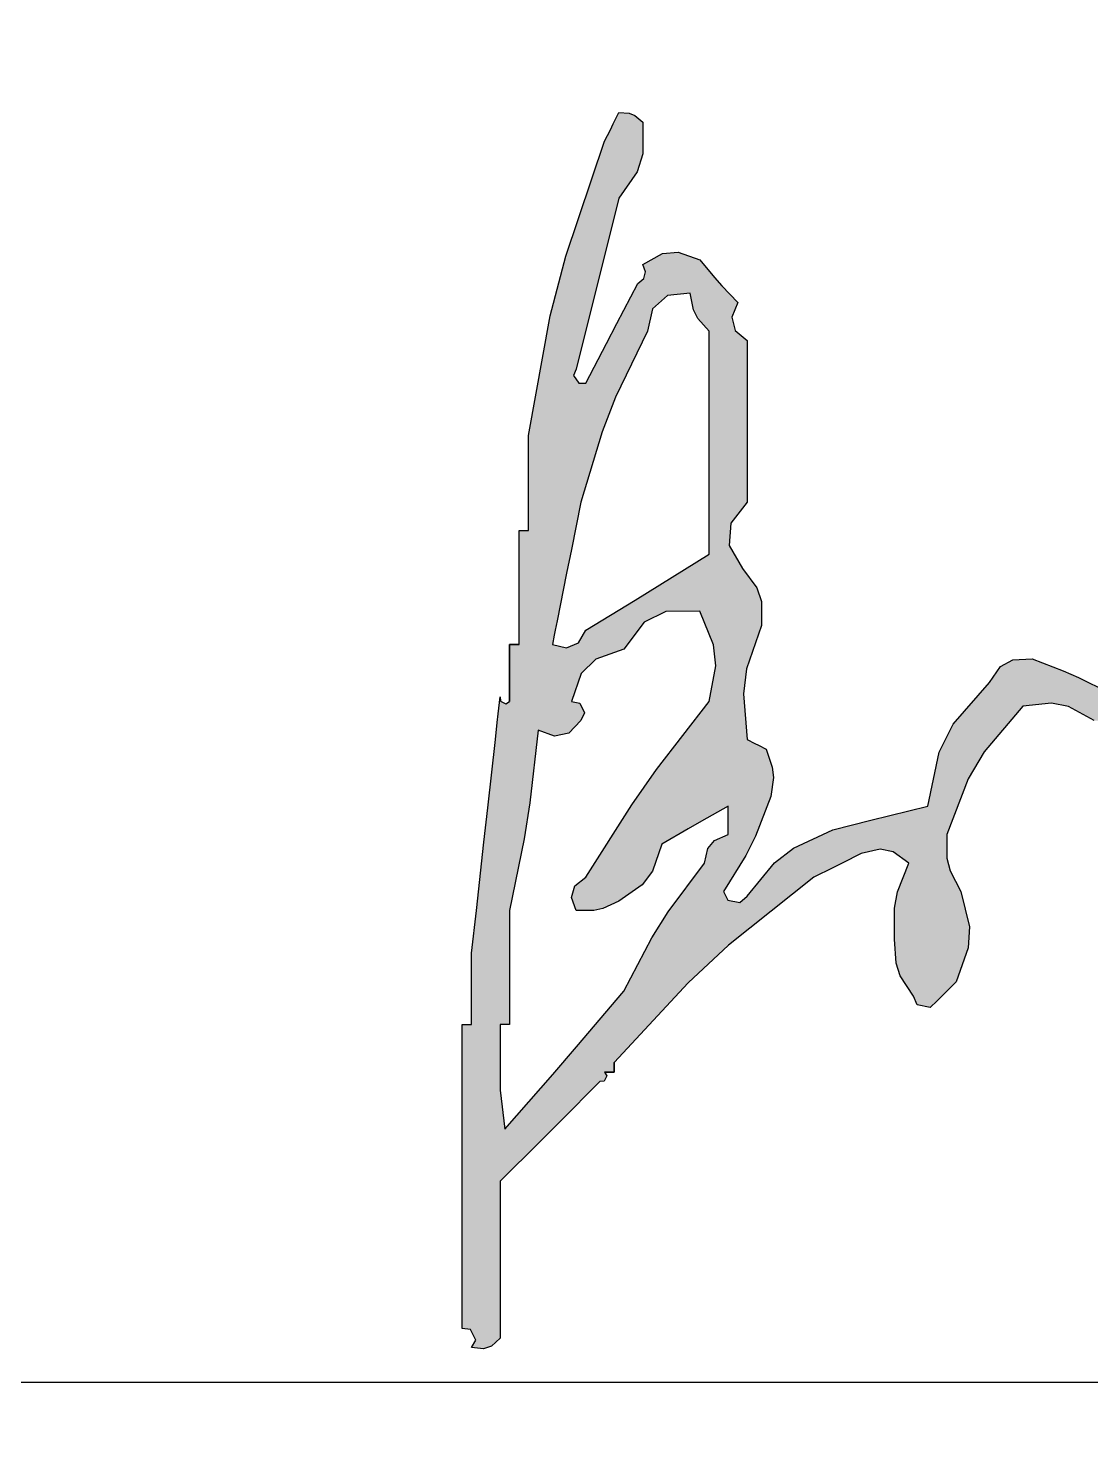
# Model space of a CAD drawing. Extents: x 32177600 to 32582346, y -189249 to 154687.
# Drawn here: x 32320973 to 32322138, y -76034 to -74474 of the extents above; entities that cross this region are included whole.
import ezdxf

# ---------------------------------------------------------------- set-up
doc = ezdxf.new("R2010")
doc.units = 0
doc.header["$LTSCALE"] = 1000
doc.header["$MEASUREMENT"] = 0
doc.layers.get('0').update_dxf_attribs({"linetype": 'CONTINUOUS'})
doc.layers.add('PUB_TITLE', color=4, linetype='CONTINUOUS')

# ---------------------------------------------------------------- blocks, each defined once
blk = doc.blocks.new('tk')
h = blk.add_hatch(color=247)
h.paths.add_polyline_path([(31013062.25, -79702.6), (31013065.34, -79692.71), (31013065.27, -79675.25), (31013060.97, -79671.65), (31013057.85, -79670.4), (31013052.25, -79670.04), (31013049.12, -79676.29), (31013047.56, -79679.41), (31013044.43, -79685.66), (31013023.07, -79748.86), (31013014.64, -79781.5), (31013002.76, -79847.15), (31013002.76, -79867.98), (31013002.76, -79878.4), (31013002.76, -79899.24), (31013000.68, -79899.24), (31012997.55, -79899.24), (31012997.55, -79924.24), (31012997.55, -79936.74), (31012997.55, -79961.74), (31012992.34, -79961.74), (31012992.34, -79993), (31012990.34, -79994.19), (31012986.9, -79992.47), (31012986.09, -79999.77), (31012985.57, -80004.46), (31012984.53, -80013.84), (31012980.36, -80051.34), (31012978.28, -80070.09), (31012974.11, -80107.6), (31012973.07, -80116.97), (31012972.55, -80121.66), (31012971.51, -80131.04), (31012971.51, -80146.67), (31012971.51, -80154.48), (31012971.51, -80170.11), (31012969.42, -80170.11), (31012966.3, -80170.11), (31012966.3, -80236.78), (31012966.3, -80270.12), (31012966.3, -80336.8), (31012970.93, -80337.3), (31012973.89, -80343.21), (31012971.51, -80347.22), (31012978.05, -80347.96), (31012982.34, -80346.53), (31012987.14, -80342.01), (31012987.14, -80307.63), (31012987.14, -80290.44), (31012987.14, -80256.06), (31013009.01, -80234.18), (31013019.95, -80223.24), (31013041.83, -80201.36), (31013044.15, -80201.11), (31013045.63, -80198.15), (31013044.43, -80196.15), (31013049.64, -80196.15), (31013049.64, -80190.94), (31013090.28, -80147.19), (31013112.4, -80126.65), (31013159.03, -80089.37), (31013169.45, -80084.16), (31013174.66, -80081.55), (31013185.08, -80076.34), (31013195.42, -80073.9), (31013202.52, -80075.32), (31013211.12, -80081.55), (31013205.06, -80097.39), (31013203.4, -80106.27), (31013203.31, -80123.23), (31013204.17, -80136.38), (31013206.52, -80143.45), (31013213.73, -80154.48), (31013215.84, -80159.35), (31013222.93, -80160.77), (31013226.75, -80157.08), (31013230.92, -80152.92), (31013233, -80150.83), (31013237.17, -80146.67), (31013243.79, -80127.98), (31013244.39, -80116.46), (31013239.77, -80097.18), (31013233.78, -80085.77), (31013232.05, -80078.81), (31013231.96, -80065.93), (31013243.76, -80035.43), (31013252.55, -80020.59), (31013273.63, -79995.6), (31013289.48, -79993.93), (31013298.72, -79995.78), (31013312.7, -80003.42), (31013342.91, -80003.42), (31013358.02, -80003.42), (31013388.23, -80003.42), (31013391.43, -80006.28), (31013392.31, -80009.8), (31013390.84, -80013.84), (31013364.62, -80059.58), (31013351.6, -80082.5), (31013325.72, -80128.43), (31013326.52, -80135.06), (31013332.11, -80139.53), (31013338.75, -80138.85), (31013356.22, -80113.68), (31013365.08, -80101.18), (31013383.02, -80076.34), (31013381.83, -80069.46), (31013384.61, -80063.89), (31013390.84, -80060.72), (31013404.43, -80032.3), (31013413.69, -80018.69), (31013435.11, -79995.6), (31013462.14, -79971.57), (31013475.69, -79959.59), (31013502.83, -79935.7), (31013509.72, -79936.89), (31013515.28, -79934.11), (31013518.46, -79927.89), (31013531.86, -79921.09), (31013538.28, -79916.8), (31013549.71, -79907.05), (31013563.03, -79899.14), (31013570.86, -79896.34), (31013586.18, -79894.03), (31013588.39, -79905.03), (31013590.61, -79910.58), (31013596.6, -79920.07), (31013596.6, -79945.08), (31013596.6, -79957.58), (31013596.6, -79982.58), (31013592.43, -79990.92), (31013590.34, -79995.08), (31013586.18, -80003.42), (31013586.18, -80015.92), (31013586.18, -80022.17), (31013586.18, -80034.67), (31013595.97, -80035.56), (31013601.93, -80039.28), (31013607.01, -80047.69), (31013607.01, -80061.24), (31013607.01, -80068.01), (31013607.01, -80081.55), (31013615.44, -80083.21), (31013621.19, -80081.77), (31013627.85, -80076.34), (31013622.87, -80043.36), (31013622.34, -80026.23), (31013625.25, -79993), (31013631.53, -79968.24), (31013634.15, -79955.7), (31013638.27, -79930.49), (31013640.35, -79930.49), (31013643.48, -79930.49), (31013643.48, -79904.45), (31013633.06, -79904.45), (31013633.06, -79906.53), (31013633.06, -79909.65), (31013627.85, -79909.65), (31013622.64, -79909.65), (31013622.56, -79913.41), (31013618.32, -79916.23), (31013614.83, -79914.86), (31013610.66, -79902.36), (31013608.58, -79896.11), (31013604.41, -79883.61), (31013597.92, -79879.04), (31013593.96, -79877.34), (31013586.18, -79875.8), (31013577.59, -79875.45), (31013572.75, -79876.66), (31013565.34, -79881), (31013529.09, -79897.11), (31013511.52, -79907.22), (31013479.39, -79930.49), (31013455.3, -79949.96), (31013443.76, -79960.45), (31013422.09, -79982.58), (31013413.38, -79990.1), (31013403.37, -79991.01), (31013393.44, -79985.19), (31013364.25, -79984.87), (31013349.61, -79985.39), (31013320.52, -79987.79), (31013304.19, -79979.76), (31013295.82, -79976.1), (31013278.84, -79969.56), (31013268.13, -79970.11), (31013261.53, -79973.78), (31013255.4, -79982.58), (31013235.47, -80005.38), (31013227.83, -80020.67), (31013221.54, -80050.3), (31013200.7, -80055.47), (31013190.28, -80058.07), (31013169.45, -80063.32), (31013147.9, -80073.31), (31013137.56, -80081.35), (31013122.57, -80099.78), (31013118.54, -80103.24), (31013111.94, -80101.92), (31013109.55, -80097.18), (31013121.82, -80077.38), (31013127.12, -80066.79), (31013135.59, -80045.09), (31013136.91, -80034.7), (31013136.34, -80028.96), (31013132.99, -80019.04), (31013128.82, -80016.96), (31013126.74, -80015.92), (31013122.57, -80013.84), (31013120.46, -79988.73), (31013122.15, -79975.14), (31013130.38, -79951.33), (31013130.43, -79938.15), (31013127.91, -79930.59), (31013119.97, -79920.07), (31013112.67, -79907.4), (31013113.55, -79895.11), (31013122.57, -79883.61), (31013122.57, -79848.19), (31013122.57, -79830.48), (31013122.57, -79795.05), (31013115.95, -79789.58), (31013114.09, -79782.16), (31013117.36, -79774.22), (31013108.74, -79765.1), (31013104.57, -79760.41), (31013096.53, -79750.78), (31013084.71, -79746.55), (31013076.22, -79747.26), (31013065.27, -79753.38), (31013066.91, -79757.35), (31013065.98, -79761.06), (31013062.67, -79763.8), (31013051.13, -79785.64), (31013045.4, -79796.58), (31013034.02, -79818.5), (31013030.26, -79818.5), (31013027.36, -79814.15), (31013028.81, -79810.68), (31013038.18, -79773.18), (31013042.87, -79754.42), (31013052.25, -79716.92)])
h.paths.add_polyline_path([(31013078.85, -79770.4), (31013091.32, -79769.01), (31013093.11, -79778.15), (31013095.5, -79782.92), (31013101.73, -79789.85), (31013101.73, -79838.81), (31013101.73, -79863.29), (31013101.73, -79912.26), (31013074.72, -79929.05), (31013061.18, -79937.39), (31013034.02, -79953.93), (31013030, -79960.78), (31013023.51, -79963.56), (31013015.78, -79961.74), (31013016.83, -79956.54), (31013017.35, -79953.93), (31013018.39, -79948.72), (31013023.6, -79922.68), (31013026.2, -79909.65), (31013031.41, -79883.61), (31013043.05, -79845.09), (31013050.43, -79826.11), (31013067.88, -79789.85), (31013070.72, -79777.63)], flags=16)
h.paths.add_polyline_path([(31013077.89, -79943.61), (31013096.53, -79943.51), (31013104.13, -79961.91), (31013105.35, -79973.43), (31013101.73, -79993), (31013072.89, -80030.25), (31013059.29, -80049.6), (31013034.02, -80089.37), (31013028.11, -80094.12), (31013026.3, -80100.44), (31013028.81, -80107.6), (31013038.41, -80107.52), (31013043.51, -80106.39), (31013052.25, -80102.39), (31013065.08, -80093.47), (31013070.72, -80085.95), (31013075.69, -80071.13), (31013090.27, -80062.8), (31013097.57, -80058.63), (31013112.15, -80050.3), (31013112.15, -80056.55), (31013112.15, -80059.68), (31013112.15, -80065.93), (31013104.72, -80069.24), (31013101.05, -80073.65), (31013099.13, -80081.55), (31013079.3, -80108.23), (31013070.34, -80122.47), (31013054.85, -80151.88), (31013029.06, -80182.3), (31013016.03, -80197.41), (31012989.74, -80227.41), (31012987.14, -80206.05), (31012987.14, -80194.07), (31012987.14, -80170.11), (31012989.22, -80170.11), (31012992.34, -80170.11), (31012992.34, -80145.1), (31012992.34, -80132.6), (31012992.34, -80107.6), (31013000.31, -80068.32), (31013003.45, -80048.45), (31013007.97, -80008.63), (31013016.95, -80012.04), (31013024.72, -80010.31), (31013031.41, -80003.42), (31013033.38, -79999.19), (31013030.76, -79993.96), (31013026.2, -79993), (31013031.55, -79977.7), (31013039.55, -79969.69), (31013054.85, -79964.35), (31013066.11, -79949.5)], flags=16)
h.paths.add_polyline_path([(31013570.55, -79737.76), (31013534.13, -79733.24), (31013515.89, -79731.15), (31013479.39, -79727.34), (31013471.59, -79731.75), (31013468.02, -79736.76), (31013466.37, -79745.57), (31013469.68, -79754.28), (31013478.25, -79758.57), (31013487.2, -79755.99), (31013500.09, -79748.47), (31013508.84, -79746.6), (31013523.67, -79748.17), (31013553.86, -79756.57), (31013568.97, -79760.74), (31013599.2, -79769.01), (31013605.02, -79769.95), (31013610.56, -79764.41), (31013609.62, -79758.59), (31013593.74, -79750.75), (31013585.91, -79746.58)], flags=17)
h.paths.add_polyline_path([(31013716.4, -79755.47), (31013716.4, -79740.88), (31013716.4, -79711.71), (31013722.21, -79702.51), (31013724, -79696.54), (31013724.22, -79685.66), (31013731.39, -79677.49), (31013733.52, -79670.39), (31013732.03, -79659.62), (31013725.37, -79654.19), (31013719.62, -79652.76), (31013711.19, -79654.41), (31013712.88, -79667.48), (31013709.97, -79676.22), (31013700.78, -79685.66), (31013700.78, -79706.5), (31013673.09, -79760.14), (31013661.91, -79788.9), (31013646.08, -79847.15), (31013638.02, -79857.2), (31013635.89, -79865.73), (31013638.27, -79878.4), (31013634.1, -79884.65), (31013632.02, -79887.78), (31013627.85, -79894.03), (31013627.85, -79909.65), (31013633.06, -79909.65), (31013633.06, -79907.57), (31013633.06, -79906.53), (31013633.06, -79904.45), (31013648.69, -79904.45), (31013663.12, -79854.39), (31013670.41, -79829.39), (31013685.15, -79779.43), (31013691.4, -79779.43), (31013694.53, -79779.43), (31013700.78, -79779.43), (31013697.6, -79790.63), (31013699.07, -79798.7), (31013705.99, -79808.08), (31013713.26, -79814.08), (31013714.37, -79824.07), (31013708.59, -79831.52), (31013704.87, -79836.65), (31013704.13, -79841.09), (31013705.99, -79847.15), (31013714.62, -79849.32), (31013721.75, -79846.65), (31013726.82, -79839.33), (31013740.89, -79829.63), (31013747.1, -79821.56), (31013752.87, -79805.47), (31013777.85, -79793.41), (31013789.81, -79785.25), (31013810.17, -79766.4), (31013817.74, -79762.77), (31013822.77, -79762.14), (31013831, -79763.8), (31013831.44, -79780.98), (31013829.06, -79790.53), (31013820.58, -79805.47), (31013813.23, -79821.18), (31013808.38, -79828.73), (31013797.14, -79841.94), (31013788.95, -79858.58), (31013782.72, -79866.5), (31013768.49, -79878.4), (31013769.69, -79885.29), (31013766.91, -79890.85), (31013760.68, -79894.03), (31013751.77, -79904.8), (31013748.33, -79911.69), (31013745.05, -79925.28), (31013748.61, -79931.74), (31013758.07, -79933.09), (31013763.29, -79927.89), (31013776.6, -79917.38), (31013782.92, -79911.59), (31013794.54, -79899.24), (31013801.09, -79899.98), (31013805.38, -79898.55), (31013810.17, -79894.03), (31013809.42, -79887.48), (31013810.85, -79883.19), (31013815.38, -79878.4), (31013819.54, -79878.4), (31013821.63, -79878.4), (31013825.79, -79878.4), (31013828.17, -79891.06), (31013826.04, -79899.6), (31013817.98, -79909.65), (31013816.22, -79921.17), (31013813.11, -79927.38), (31013804.96, -79935.7), (31013805.65, -79950.6), (31013803.88, -79958.86), (31013797.14, -79972.16), (31013794.89, -79985.15), (31013792.71, -79991.68), (31013786.73, -80003.42), (31013781.84, -80010.25), (31013782.91, -80018.84), (31013789.33, -80024.25), (31013803.92, -80015.92), (31013811.21, -80011.75), (31013825.79, -80003.42), (31013831.42, -79987.02), (31013836.65, -79978.88), (31013849.23, -79966.95), (31013860.8, -79937.4), (31013867.06, -79922.78), (31013880.49, -79894.03), (31013882.38, -79897.27), (31013884.58, -79898.73), (31013888.3, -79899.24), (31013888.3, -79924.24), (31013888.3, -79936.74), (31013888.3, -79961.74), (31013890.39, -79961.74), (31013893.51, -79961.74), (31013893.51, -79990.92), (31013893.51, -80005.5), (31013893.51, -80034.67), (31013895.6, -80034.67), (31013898.72, -80034.67), (31013898.72, -80093.01), (31013898.72, -80122.18), (31013898.72, -80180.53), (31013900.8, -80180.53), (31013903.93, -80180.53), (31013903.93, -80278.46), (31013903.93, -80327.42), (31013903.93, -80425.35), (31013906.01, -80425.35), (31013909.14, -80425.35), (31013909.14, -80477.44), (31013909.14, -80503.49), (31013909.14, -80555.58), (31013913.17, -80557.07), (31013914.6, -80562.78), (31013911.74, -80566), (31013908.89, -80569.21), (31013910.32, -80574.92), (31013914.35, -80576.41), (31013914.35, -80611.84), (31013914.35, -80629.55), (31013914.35, -80664.97), (31013916.43, -80664.97), (31013919.56, -80664.97), (31013919.56, -80725.39), (31013919.56, -80755.61), (31013919.56, -80816.03), (31013921.64, -80816.03), (31013924.77, -80816.03), (31013924.77, -80843.12), (31013924.77, -80856.66), (31013924.77, -80883.75), (31013926.85, -80883.75), (31013929.98, -80883.75), (31013929.98, -80904.58), (31013929.98, -80915), (31013929.98, -80935.84), (31013932.06, -80935.84), (31013935.18, -80935.84), (31013935.18, -80960.84), (31013935.18, -80973.34), (31013935.18, -80998.35), (31013937.27, -80998.35), (31013940.39, -80998.35), (31013940.39, -81021.27), (31013940.39, -81032.73), (31013940.39, -81055.65), (31013944.1, -81060.79), (31013950.84, -81061.91), (31013956.02, -81058.25), (31013965.44, -81040.81), (31013966.17, -81027.1), (31013958.62, -81008.77), (31013954.39, -80981.99), (31013953.86, -80968.07), (31013956.02, -80941.05), (31013951.85, -80922.3), (31013949.77, -80912.92), (31013945.6, -80894.17), (31013945.6, -80871.25), (31013945.6, -80859.79), (31013945.6, -80836.87), (31013943.52, -80836.87), (31013940.39, -80836.87), (31013940.39, -80780.61), (31013940.39, -80752.48), (31013940.39, -80696.22), (31013938.31, -80696.22), (31013935.18, -80696.22), (31013935.18, -80652.47), (31013935.18, -80630.59), (31013935.18, -80586.83), (31013933.1, -80586.83), (31013929.98, -80586.83), (31013929.98, -80526.41), (31013929.98, -80496.19), (31013929.98, -80435.77), (31013927.89, -80435.77), (31013924.77, -80435.77), (31013924.77, -80335.76), (31013924.77, -80285.75), (31013924.77, -80185.73), (31013922.68, -80185.73), (31013919.56, -80185.73), (31013919.56, -80125.31), (31013919.56, -80095.1), (31013919.56, -80034.67), (31013917.47, -80034.67), (31013914.35, -80034.67), (31013914.35, -80003.42), (31013914.35, -79987.79), (31013914.35, -79956.54), (31013907.32, -79916.9), (31013903.67, -79897.1), (31013896.12, -79857.56), (31013890.87, -79822.32), (31013886.05, -79804.64), (31013872.68, -79771.61), (31013858.01, -79761.63), (31013851.09, -79755.77), (31013838.82, -79742.96), (31013824.15, -79741.52), (31013816.03, -79742.68), (31013802.35, -79748.17), (31013785.56, -79762.61), (31013777.22, -79769.9), (31013760.68, -79784.64), (31013770.33, -79753.48), (31013778.01, -79738.12), (31013797.14, -79711.71), (31013800.46, -79708.97), (31013801.38, -79705.26), (31013799.75, -79701.29), (31013804.96, -79701.29), (31013804.96, -79690.87), (31013820.35, -79670.38), (31013826.45, -79658.18), (31013833.61, -79633.57), (31013839.6, -79621.84), (31013841.77, -79615.3), (31013844.03, -79602.32), (31013850.77, -79589.01), (31013852.54, -79580.76), (31013851.84, -79565.86), (31013848.12, -79565.35), (31013845.92, -79563.89), (31013844.03, -79560.65), (31013828.04, -79578.23), (31013820.67, -79587.71), (31013807.56, -79607.53), (31013782.82, -79660.03), (31013772.29, -79687.41), (31013755.47, -79742.96), (31013749.11, -79763.08), (31013742.57, -79773.2), (31013726.82, -79787.24), (31013722.79, -79788.71), (31013719.27, -79787.84), (31013716.4, -79784.64)])
h.paths.add_polyline_path([(31013808.53, -79850.45), (31013817.98, -79841.94), (31013834.41, -79828.91), (31013840.85, -79816.01), (31013841.42, -79795.05), (31013848.08, -79789.63), (31013853.83, -79788.19), (31013862.26, -79789.85), (31013858.99, -79797.79), (31013860.84, -79805.21), (31013867.47, -79810.68), (31013867.47, -79834.64), (31013867.47, -79846.62), (31013867.47, -79870.59), (31013864.34, -79879.96), (31013862.78, -79884.65), (31013859.65, -79894.03), (31013850.83, -79930.24), (31013841.66, -79948.59), (31013817.98, -79977.37), (31013822.91, -79940.78), (31013828.36, -79922.25), (31013844.03, -79888.82), (31013850.17, -79874.41), (31013849.43, -79863.21), (31013841.42, -79849.75), (31013833.16, -79851.28), (31013828.97, -79851.8), (31013820.58, -79852.35), (31013820.58, -79856.52), (31013820.58, -79858.61), (31013820.58, -79862.77), (31013812.25, -79864.86), (31013808.08, -79865.9), (31013799.75, -79867.98), (31013804.52, -79856.19)], flags=16)
at = {"color": 247}
for points in [[(31013049.64, -80196.15), (31013044.43, -80196.15), (31013049.64, -80196.15), (31013049.64, -80190.94), (31013049.64, -80196.15), (31013044.43, -80196.15), (31013045.63, -80198.15), (31013044.15, -80201.11), (31013041.83, -80201.36), (31013019.95, -80223.24), (31013009.01, -80234.18), (31012987.14, -80256.06), (31012987.14, -80290.44), (31012987.14, -80307.63), (31012987.14, -80342.01), (31012982.34, -80346.53), (31012978.05, -80347.96), (31012971.51, -80347.22), (31012973.89, -80343.21), (31012970.93, -80337.3), (31012966.3, -80336.8), (31012966.3, -80270.12), (31012966.3, -80236.78), (31012966.3, -80170.11), (31012968.38, -80170.11), (31012969.42, -80170.11), (31012971.51, -80170.11), (31012971.51, -80154.48), (31012971.51, -80146.67), (31012971.51, -80131.04), (31012972.55, -80121.66), (31012973.07, -80116.97), (31012974.11, -80107.6), (31012978.28, -80070.09), (31012980.36, -80051.34), (31012984.53, -80013.84), (31012985.57, -80004.46), (31012986.09, -79999.77), (31012987.14, -79990.39), (31012987.38, -79992.71), (31012990.34, -79994.19), (31012992.34, -79993), (31012992.34, -79961.74), (31012997.55, -79961.74), (31012997.55, -79936.74), (31012997.55, -79924.24), (31012997.55, -79899.24), (31012999.64, -79899.24), (31013000.68, -79899.24), (31013002.76, -79899.24), (31013002.76, -79878.4), (31013002.76, -79867.98), (31013002.76, -79847.15), (31013014.64, -79781.5), (31013023.07, -79748.86), (31013044.43, -79685.66), (31013047.56, -79679.41), (31013049.12, -79676.29), (31013052.25, -79670.04), (31013057.85, -79670.4), (31013060.97, -79671.65), (31013065.27, -79675.25), (31013065.34, -79692.71), (31013062.25, -79702.6), (31013052.25, -79716.92), (31013042.87, -79754.42), (31013038.18, -79773.18), (31013028.81, -79810.68), (31013027.36, -79814.15), (31013030.26, -79818.5), (31013034.02, -79818.5), (31013045.4, -79796.58), (31013051.13, -79785.64), (31013062.67, -79763.8), (31013065.98, -79761.06), (31013066.91, -79757.35), (31013065.27, -79753.38), (31013076.22, -79747.26), (31013084.71, -79746.55), (31013096.53, -79750.78), (31013104.57, -79760.41), (31013108.74, -79765.1), (31013117.36, -79774.22), (31013114.09, -79782.16), (31013115.95, -79789.58), (31013122.57, -79795.05), (31013122.57, -79830.48), (31013122.57, -79848.19), (31013122.57, -79883.61), (31013113.55, -79895.11), (31013112.67, -79907.4), (31013119.97, -79920.07), (31013127.91, -79930.59), (31013130.43, -79938.15), (31013130.38, -79951.33), (31013122.15, -79975.14), (31013120.46, -79988.73), (31013122.57, -80013.84), (31013126.74, -80015.92), (31013128.82, -80016.96), (31013132.99, -80019.04), (31013136.34, -80028.96), (31013136.91, -80034.7), (31013135.59, -80045.09), (31013127.12, -80066.79), (31013121.82, -80077.38), (31013109.55, -80097.18), (31013111.94, -80101.92), (31013118.54, -80103.24), (31013122.57, -80099.78), (31013137.56, -80081.35), (31013147.9, -80073.31), (31013169.45, -80063.32), (31013190.28, -80058.07), (31013200.7, -80055.47), (31013221.54, -80050.3), (31013227.83, -80020.67), (31013235.47, -80005.38), (31013255.4, -79982.58), (31013261.53, -79973.78), (31013268.13, -79970.11), (31013278.84, -79969.56), (31013295.82, -79976.1), (31013304.19, -79979.76), (31013320.52, -79987.79)], [(31013312.7, -80003.42), (31013298.72, -79995.78), (31013289.48, -79993.93), (31013273.63, -79995.6), (31013252.55, -80020.59), (31013243.76, -80035.43), (31013231.96, -80065.93), (31013232.05, -80078.81), (31013233.78, -80085.77), (31013239.77, -80097.18), (31013244.39, -80116.46), (31013243.79, -80127.98), (31013237.17, -80146.67), (31013233, -80150.83), (31013230.92, -80152.92), (31013226.75, -80157.08), (31013222.93, -80160.77), (31013215.84, -80159.35), (31013213.73, -80154.48), (31013206.52, -80143.45), (31013204.17, -80136.38), (31013203.31, -80123.23), (31013203.4, -80106.27), (31013205.06, -80097.39), (31013211.12, -80081.55), (31013202.52, -80075.32), (31013195.42, -80073.9), (31013185.08, -80076.34), (31013174.66, -80081.55), (31013169.45, -80084.16), (31013159.03, -80089.37), (31013112.4, -80126.65), (31013090.28, -80147.19), (31013049.64, -80190.94), (31013049.64, -80196.15), (31013044.43, -80196.15), (31013049.64, -80196.15), (31013044.43, -80196.15), (31013045.63, -80198.15), (31013044.15, -80201.11), (31013041.83, -80201.36), (31013019.95, -80223.24), (31013009.01, -80234.18), (31012987.14, -80256.06), (31012987.14, -80290.44), (31012987.14, -80307.63), (31012987.14, -80342.01), (31012982.34, -80346.53), (31012978.05, -80347.96), (31012971.51, -80347.22), (31012973.89, -80343.21), (31012970.93, -80337.3), (31012966.3, -80336.8), (31012966.3, -80270.12), (31012966.3, -80236.78), (31012966.3, -80170.11), (31012968.38, -80170.11), (31012969.42, -80170.11), (31012971.51, -80170.11), (31012971.51, -80154.48), (31012971.51, -80146.67), (31012971.51, -80131.04), (31012972.55, -80121.66), (31012973.07, -80116.97), (31012974.11, -80107.6), (31012978.28, -80070.09), (31012980.36, -80051.34), (31012984.53, -80013.84), (31012985.57, -80004.46), (31012986.09, -79999.77), (31012987.14, -79990.39), (31012987.38, -79992.71), (31012990.34, -79994.19), (31012992.34, -79993), (31012992.34, -79961.74), (31012992.34, -79993), (31012992.34, -79961.74), (31012992.34, -79993), (31012992.34, -79961.74), (31012997.55, -79961.74), (31012992.34, -79961.74), (31012997.55, -79961.74), (31012997.55, -79936.74), (31012997.55, -79924.24), (31012997.55, -79899.24), (31012999.64, -79899.24), (31013000.68, -79899.24), (31013002.76, -79899.24), (31013002.76, -79878.4), (31013002.76, -79867.98), (31013002.76, -79847.15), (31013014.64, -79781.5), (31013023.07, -79748.86), (31013044.43, -79685.66), (31013047.56, -79679.41), (31013049.12, -79676.29), (31013052.25, -79670.04), (31013057.85, -79670.4), (31013060.97, -79671.65), (31013065.27, -79675.25), (31013065.34, -79692.71), (31013062.25, -79702.6), (31013052.25, -79716.92), (31013042.87, -79754.42), (31013038.18, -79773.18), (31013028.81, -79810.68), (31013027.36, -79814.15), (31013030.26, -79818.5), (31013034.02, -79818.5), (31013045.4, -79796.58), (31013051.13, -79785.64), (31013062.67, -79763.8), (31013065.98, -79761.06), (31013066.91, -79757.35), (31013065.27, -79753.38), (31013076.22, -79747.26), (31013084.71, -79746.55), (31013096.53, -79750.78), (31013104.57, -79760.41), (31013108.74, -79765.1), (31013117.36, -79774.22), (31013114.09, -79782.16), (31013115.95, -79789.58), (31013122.57, -79795.05), (31013122.57, -79830.48), (31013122.57, -79848.19), (31013122.57, -79883.61), (31013113.55, -79895.11), (31013112.67, -79907.4), (31013119.97, -79920.07), (31013127.91, -79930.59), (31013130.43, -79938.15), (31013130.38, -79951.33), (31013122.15, -79975.14), (31013120.46, -79988.73), (31013122.57, -80013.84), (31013126.74, -80015.92), (31013128.82, -80016.96), (31013132.99, -80019.04), (31013136.34, -80028.96), (31013136.91, -80034.7), (31013135.59, -80045.09), (31013127.12, -80066.79), (31013121.82, -80077.38), (31013109.55, -80097.18), (31013111.94, -80101.92), (31013118.54, -80103.24), (31013122.57, -80099.78), (31013137.56, -80081.35), (31013147.9, -80073.31), (31013169.45, -80063.32), (31013190.28, -80058.07), (31013200.7, -80055.47), (31013221.54, -80050.3), (31013227.83, -80020.67), (31013235.47, -80005.38), (31013255.4, -79982.58), (31013261.53, -79973.78), (31013268.13, -79970.11), (31013278.84, -79969.56), (31013295.82, -79976.1), (31013304.19, -79979.76), (31013320.52, -79987.79)], [(31013312.7, -80003.42), (31013298.72, -79995.78), (31013289.48, -79993.93), (31013273.63, -79995.6), (31013252.55, -80020.59), (31013243.76, -80035.43), (31013231.96, -80065.93), (31013232.05, -80078.81), (31013233.78, -80085.77), (31013239.77, -80097.18), (31013244.39, -80116.46), (31013243.79, -80127.98), (31013237.17, -80146.67), (31013233, -80150.83), (31013230.92, -80152.92), (31013226.75, -80157.08), (31013222.93, -80160.77), (31013215.84, -80159.35), (31013213.73, -80154.48), (31013206.52, -80143.45), (31013204.17, -80136.38), (31013203.31, -80123.23), (31013203.4, -80106.27), (31013205.06, -80097.39), (31013211.12, -80081.55), (31013202.52, -80075.32), (31013195.42, -80073.9), (31013185.08, -80076.34), (31013174.66, -80081.55), (31013169.45, -80084.16), (31013159.03, -80089.37), (31013112.4, -80126.65), (31013090.28, -80147.19), (31013049.64, -80190.94)]]:
    blk.add_lwpolyline(points, dxfattribs=at)
for points in [[(31013015.78, -79961.74), (31013023.51, -79963.56), (31013030, -79960.78), (31013034.02, -79953.93), (31013061.18, -79937.39), (31013074.72, -79929.05), (31013101.73, -79912.26), (31013101.73, -79863.29), (31013101.73, -79838.81), (31013101.73, -79789.85), (31013095.5, -79782.92), (31013093.11, -79778.15), (31013091.32, -79769.01), (31013078.85, -79770.4), (31013070.72, -79777.63), (31013067.88, -79789.85), (31013050.43, -79826.11), (31013043.05, -79845.09), (31013031.41, -79883.61), (31013026.2, -79909.65), (31013023.6, -79922.68), (31013018.39, -79948.72), (31013017.35, -79953.93), (31013016.83, -79956.54)], [(31012989.74, -80227.41), (31013016.03, -80197.41), (31013029.06, -80182.3), (31013054.85, -80151.88), (31013070.34, -80122.47), (31013079.3, -80108.23), (31013099.13, -80081.55), (31013101.05, -80073.65), (31013104.72, -80069.24), (31013112.15, -80065.93), (31013112.15, -80059.68), (31013112.15, -80056.55), (31013112.15, -80050.3), (31013097.57, -80058.63), (31013090.27, -80062.8), (31013075.69, -80071.13), (31013070.72, -80085.95), (31013065.08, -80093.47), (31013052.25, -80102.39), (31013043.51, -80106.39), (31013038.41, -80107.52), (31013028.81, -80107.6), (31013026.3, -80100.44), (31013028.11, -80094.12), (31013034.02, -80089.37), (31013059.29, -80049.6), (31013072.89, -80030.25), (31013101.73, -79993), (31013105.35, -79973.43), (31013104.13, -79961.91), (31013096.53, -79943.51), (31013077.89, -79943.61), (31013066.11, -79949.5), (31013054.85, -79964.35), (31013039.55, -79969.69), (31013031.55, -79977.7), (31013026.2, -79993), (31013030.76, -79993.96), (31013033.38, -79999.19), (31013031.41, -80003.42), (31013024.72, -80010.31), (31013016.95, -80012.04), (31013007.97, -80008.63), (31013003.45, -80048.45), (31013000.31, -80068.32), (31012992.34, -80107.6), (31012992.34, -80132.6), (31012992.34, -80145.1), (31012992.34, -80170.11), (31012990.26, -80170.11), (31012989.22, -80170.11), (31012987.14, -80170.11), (31012987.14, -80194.07), (31012987.14, -80206.05)]]:
    blk.add_lwpolyline(points, close=True, dxfattribs=at)
at = {"layer": 'PUB_TITLE'}
blk.add_line((31008732.12, -80366.23), (31014342.12, -80366.23), dxfattribs=at)

msp = doc.modelspace()

# ---------------------------------------------------------------- block references
at = {"xscale": 2, "yscale": 2, "zscale": 2}
msp.add_blockref('tk', (-29704483.9, 84773.3, 0), dxfattribs=at)
msp.add_blockref('tk', (-29704483.9, 84773.3, 0), dxfattribs=at)

doc.saveas('drawing.dxf')
